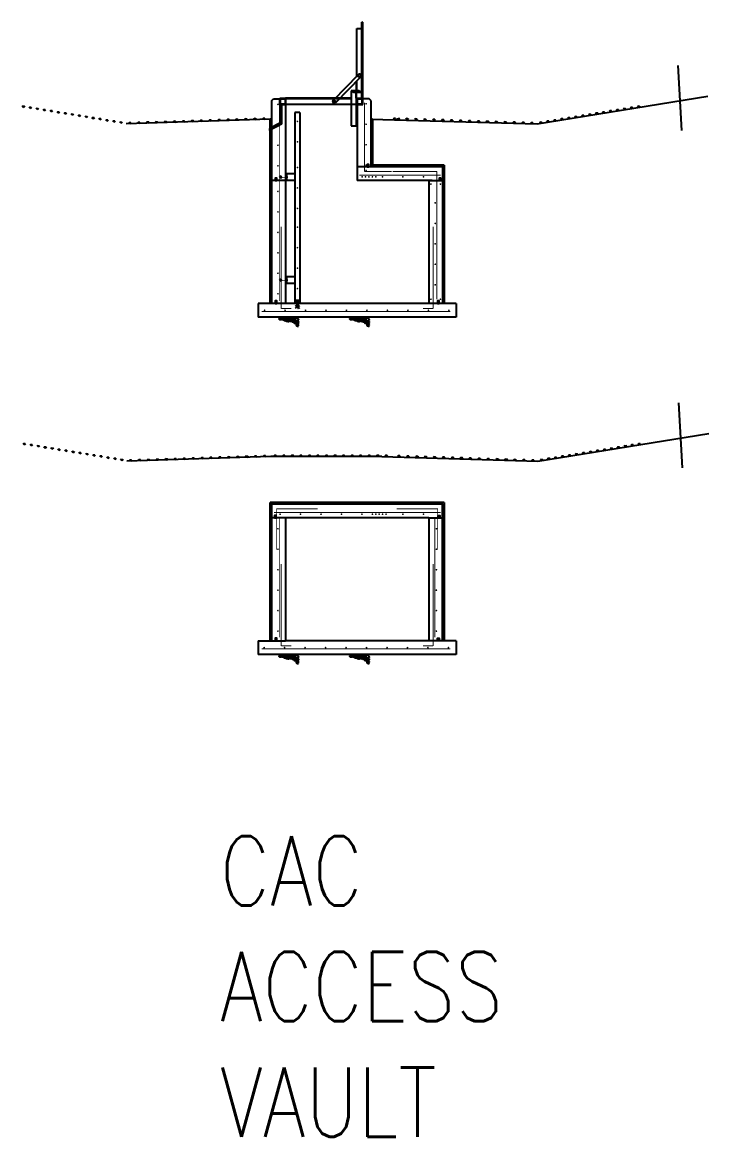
# Model space of a CAD drawing. Header units: inches. Extents: x -154 to 4403, y -620 to 1083.
# Drawn here: x 1134 to 1536, y -484 to 169 of the extents above; entities that cross this region are included whole.
import ezdxf

# ---------------------------------------------------------------- set-up
doc = ezdxf.new("R2010")
doc.units = ezdxf.units.IN
doc.header["$MEASUREMENT"] = 0
for name, color, linetype in [('COE-01', 1, 'Continuous'), ('COE-02', 2, 'Continuous'), ('COE-03', 3, 'Continuous'), ('COE-04', 4, 'Continuous'), ('FH-TITLE', 151, 'Continuous'), ('S-DETL-PN02', 4, 'Continuous'), ('S-DETL-PN03', 1, 'Continuous'), ('SNFILL', 3, 'Continuous')]:
    doc.layers.add(name, color=color, linetype=linetype)
doc.styles.add('3_32', font='romans.shx', dxfattribs={"width": 0.8})

# ---------------------------------------------------------------- blocks, each defined once
blk = doc.blocks.new('structural_fill')
at = {"layer": 'SNFILL'}
for points in [[(0, -2.57), (0.05, -2.28), (0.2, -1.99), (0.4, -1.69), (0.7, -1.57), (1.3, -1.57), (1.59, -1.69), (1.89, -1.86), (1.75, -2.16), (1.44, -2.4), (1.15, -2.51), (0.85, -2.64), (0.55, -2.64), (0.25, -2.57), (0.05, -2.51)], [(0.1, -1.27), (0.05, -0.98), (0.15, -0.68), (0.4, -0.38), (0.7, -0.2), (1, -0.14), (1.59, -0.14), (1.89, -0.2), (2.19, -0.33), (2.39, -0.62), (2.19, -0.92), (1.89, -1.15), (1.59, -1.27), (1.3, -1.33), (1, -1.39), (0.7, -1.45), (0.4, -1.45), (0.1, -1.33), (0.05, -1.33)], [(0.11, -3.6), (0.11, -3.34), (0.22, -3.09), (0.54, -2.83), (0.81, -2.77), (1.08, -2.7), (1.34, -2.7), (1.61, -2.83), (1.61, -3.09), (1.56, -3.34), (1.29, -3.53), (1.02, -3.6), (0.76, -3.66), (0.48, -3.72), (0.22, -3.72), (0.11, -3.66)], [(0.16, -4.62), (0.11, -4.36), (0.22, -4.11), (0.48, -3.98), (0.76, -3.85), (1.29, -3.85), (1.56, -3.98), (1.56, -4.23), (1.34, -4.49), (1.08, -4.62), (0.81, -4.74), (0.54, -4.74), (0.27, -4.68), (0.16, -4.68)], [(1.93, -3.02), (1.66, -2.9), (1.56, -2.64), (1.61, -2.39), (1.88, -2.19), (2.15, -2.13), (2.41, -2), (2.68, -2), (2.95, -2.13), (3.01, -2.39), (2.9, -2.64), (2.74, -2.9), (2.47, -2.96), (2.2, -2.96), (1.99, -3.02)], [(1.99, -1.94), (1.83, -1.68), (1.83, -1.43), (1.99, -1.17), (2.26, -1.11), (2.79, -1.11), (2.95, -1.37), (2.84, -1.62), (2.58, -1.75), (2.31, -1.81), (2.04, -1.88), (1.99, -1.88)], [(2.72, -0.05), (3, -0.14), (3.25, -0.41), (3.27, -0.68), (3.11, -0.95), (2.84, -1), (2.57, -0.89), (2.38, -0.62), (2.32, -0.35), (2.54, -0.08), (2.72, -0.03)], [(3.36, -1), (3.63, -0.97), (3.91, -1.03), (4.09, -1.3), (4.2, -1.57), (4.13, -1.84), (3.86, -2.11), (3.56, -2.22), (3, -2.22), (2.75, -1.95), (2.81, -1.68), (2.97, -1.4), (3.2, -1.14), (3.34, -1.03)], [(4.13, 0), (4.41, -0.03), (4.68, -0.11), (4.86, -0.38), (4.77, -0.65), (4.5, -0.87), (4.22, -0.92), (3.95, -0.95), (3.68, -0.92), (3.4, -0.76), (3.27, -0.48), (3.4, -0.22), (3.68, -0.11), (3.95, -0.03), (4.2, 0)], [(5.21, -1.62), (4.94, -1.88), (4.67, -1.94), (4.4, -1.81), (4.29, -1.55), (4.29, -1.3), (4.4, -1.04), (4.67, -0.86), (4.94, -0.79), (5.21, -0.79), (5.53, -0.73), (5.79, -0.73), (5.96, -0.98), (5.9, -1.24), (5.74, -1.49), (5.47, -1.49), (5.31, -1.55)], [(6.09, 0), (6.36, -0.05), (6.63, -0.19), (6.68, -0.46), (6.4, -0.59), (6.13, -0.62), (5.86, -0.65), (5.59, -0.68), (5.32, -0.68), (5.04, -0.59), (4.9, -0.33), (5.18, -0.11), (5.45, -0.05), (5.72, -0.03), (6, 0), (6.09, 0)], [(6.78, -1.09), (7.07, -1.15), (7.38, -1.27), (7.52, -1.57), (7.23, -1.8), (6.93, -1.86), (6.63, -1.86), (6.33, -1.92), (6.03, -1.92), (5.74, -1.8), (5.79, -1.51), (6.08, -1.39), (6.38, -1.27), (6.68, -1.15), (6.73, -1.15)], [(6.77, -0.62), (7.04, -0.7), (7, -0.97), (6.72, -1.14), (6.45, -1.19), (6.18, -1.19), (5.91, -0.92), (6.09, -0.65), (6.36, -0.59), (6.63, -0.59), (6.77, -0.62)], [(7.45, -0.03), (7.75, -0.08), (8.02, -0.22), (8.13, -0.48), (7.86, -0.73), (7.59, -0.84), (7.31, -0.87), (7.04, -0.76), (6.98, -0.48), (7.07, -0.22), (7.34, -0.08), (7.43, -0.03)], [(8.02, -0.86), (8.31, -0.92), (8.66, -1.04), (8.56, -1.33), (8.27, -1.39), (7.97, -1.39), (7.38, -1.27), (7.32, -0.98), (7.62, -0.86), (7.92, -0.86)], [(9.31, -0.03), (9.61, -0.15), (9.9, -0.39), (9.95, -0.68), (9.66, -0.86), (9.36, -0.92), (9.06, -0.98), (8.47, -0.86), (8.12, -0.74), (8.17, -0.44), (8.22, -0.15), (8.51, -0.09), (8.81, -0.03), (9.36, -0.03)], [(11.19, -0.03), (11.49, -0.21), (11.69, -0.5), (11.39, -0.74), (11.09, -0.86), (10.2, -0.86), (9.95, -0.56), (10, -0.27), (10.3, -0.15), (10.6, -0.09), (10.9, -0.09), (11.09, -0.03)]]:
    blk.add_lwpolyline(points, dxfattribs=at)

msp = doc.modelspace()

# ---------------------------------------------------------------- hatches: boundary and pattern name
at = {"layer": 'COE-01'}
h = msp.add_hatch(dxfattribs=at)
h.set_pattern_fill('ANSI31', color=256, scale=15.748, style=0)
h.set_pattern_definition([(135, (1968.7718, 1342.7008), (1.3919397, 1.3919397), [])])
h.paths.add_polyline_path([(1278.94, 112.23), (1279.94, 112.23), (1279.94, 4.23), (1278.94, 4.23)])
h = msp.add_hatch(dxfattribs=at)
h.set_pattern_fill('ANSI31', color=256, scale=15.748, style=0)
h.set_pattern_definition([(45, (-16528918.0695, -47523374.146), (-1.391939698766, 1.391939698766), [])])
h.paths.add_polyline_path([(1380.94, 85.23), (1338.94, 85.23), (1338.94, 112.23), (1337.94, 112.26), (1337.94, 84.23), (1379.94, 84.23), (1379.94, 4.23), (1380.94, 4.23)])
for points in [[(1336.86, 85.73), (1335.86, 85.73), (1335.86, 84.23), (1336.86, 84.23)], [(1282.94, 77.76), (1281.94, 77.76), (1281.94, 76.26), (1282.94, 76.26)], [(1378.94, 77.73), (1377.94, 77.73), (1377.94, 76.23), (1378.94, 76.23)], [(1282.94, 5.76), (1281.94, 5.76), (1281.94, 4.26), (1282.94, 4.26)], [(1377.94, 5.73), (1376.94, 5.73), (1376.94, 4.23), (1377.94, 4.23)], [(1282.45, -119.92), (1281.45, -119.92), (1281.45, -121.42), (1282.45, -121.42)], [(1377.44, -119.92), (1378.44, -119.92), (1378.44, -121.42), (1377.44, -121.42)], [(1282.94, -191.92), (1281.94, -191.92), (1281.94, -193.42), (1282.94, -193.42)], [(1376.94, -191.92), (1377.94, -191.92), (1377.94, -193.42), (1376.94, -193.42)]]:
    msp.add_hatch(color=256, dxfattribs=at).paths.add_polyline_path(points)
h = msp.add_hatch(dxfattribs=at)
h.set_pattern_fill('ANSI31', color=256, scale=15.748, style=0)
h.set_pattern_definition([(135, (1968.7718, 1130.0278), (1.3919397, 1.3919397), [])])
h.paths.add_polyline_path([(1278.94, -112.44), (1279.94, -112.44), (1279.94, -193.44), (1278.94, -193.44)])
h = msp.add_hatch(dxfattribs=at)
h.set_pattern_fill('ANSI31', color=256, scale=15.748, style=0)
h.set_pattern_definition([(45, (-16528978.0695, -47523586.8188), (-1.391939698766, 1.391939698766), [])])
h.paths.add_polyline_path([(1380.94, -112.44), (1344.94, -112.44), (1279.94, -112.44), (1279.94, -113.44), (1343.94, -113.44), (1379.94, -113.44), (1379.94, -193.44), (1380.94, -193.44)])

# ---------------------------------------------------------------- linework, layer by layer
for p, q in [((1329.69, 137.5), (1329.69, 165.39)), ((1329.69, 165.39), (1332.69, 165.39)), ((1332.94, 169.03), (1332.69, 169.03)), ((1332.69, 124.23), (1332.69, 169.03)), ((1332.94, 169.03), (1333.19, 169.03)), ((1332.94, 124.03), (1332.94, 169.03)), ((1333.19, 124.48), (1333.19, 169.03)), ((1330.49, 138.32), (1315.84, 123.22)), ((1331.9, 136.94), (1317.26, 121.85)), ((1329.44, 134.31), (1329.44, 118.19)), ((1329.69, 127.95), (1329.69, 134.67)), ((1284.69, 120.91), (1284.69, 124.48)), ((1284.69, 124.48), (1288.19, 124.48)), ((1284.69, 120.91), (1284.69, 124.48)), ((1284.94, 124.23), (1287.94, 124.23)), ((1284.94, 121.16), (1284.94, 124.23)), ((1319.91, 124.48), (1287.94, 124.48)), ((1287.94, 121.16), (1287.94, 124.23)), ((1288.19, 120.91), (1288.19, 124.48)), ((1319.67, 124.23), (1288.19, 124.23)), ((1326.44, 124.23), (1319.56, 124.23)), ((1326.44, 124.48), (1319.81, 124.48)), ((1326.44, 128.82), (1326.44, 108.36)), ((1329.44, 128.82), (1326.44, 128.82)), ((1331.19, 128.84), (1327.94, 128.82)), ((1331.19, 127.95), (1327.94, 127.93)), ((1329.94, 128.93), (1329.44, 128.93)), ((1329.44, 124.48), (1329.44, 128.82)), ((1332.69, 127.95), (1329.69, 127.95)), ((1329.94, 124.48), (1329.69, 124.48)), ((1329.69, 120.91), (1329.69, 124.48)), ((1329.69, 124.48), (1333.19, 124.48)), ((1329.94, 121.16), (1329.94, 124.23)), ((1329.94, 124.23), (1332.94, 124.23)), ((1332.69, 124.03), (1332.69, 124.23)), ((1332.94, 121.16), (1332.94, 124.23)), ((1333.19, 120.91), (1333.19, 124.48)), ((1287.94, 120.91), (1284.69, 120.91)), ((1284.69, 120.91), (1284.69, 109.97)), ((1284.69, 120.91), (1288.19, 120.91)), ((1284.94, 121.16), (1287.94, 121.16)), ((1285.69, 120.91), (1285.69, 109.36)), ((1329.29, 120.91), (1288.19, 120.91)), ((1329.69, 120.91), (1329.44, 120.91)), ((1329.44, 118.19), (1329.44, 108.36)), ((1329.69, 120.91), (1333.19, 120.91)), ((1329.94, 121.16), (1332.94, 121.16)), ((1332.69, 124.03), (1332.69, 123.98)), ((1332.69, 123.98), (1332.94, 123.98)), ((1279.94, 112.23), (1278.94, 112.23)), ((1338.94, 112.23), (1337.94, 112.23)), ((1338.94, 112.23), (1338.94, 85.23)), ((1284.69, 109.97), (1278.6, 106.79)), ((1285.69, 109.36), (1278.6, 105.67)), ((1326.44, 108.36), (1329.44, 108.36)), ((1329.94, 108.36), (1329.44, 108.36)), ((1380.94, 85.23), (1338.94, 85.23)), ((1380.94, 85.23), (1380.94, 4.23)), ((1344.41, -85.43), (1279.41, -85.46)), ((1380.94, -112.44), (1278.94, -112.44)), ((1380.94, -112.44), (1380.94, -193.44))]:
    msp.add_line(p, q, dxfattribs=at)
at = {"layer": 'COE-01', "linetype": 'Continuous'}
for p, q in [((1278.94, 4.23), (1278.94, 112.23)), ((1278.94, -193.44), (1278.94, -112.44))]:
    msp.add_line(p, q, dxfattribs=at)
at = {"layer": 'COE-01'}
for points in [[(1337.94, 112.26), (1435.38, 109.44), (1535.46, 125.81)], [(1278.94, 112.23), (1194.51, 109.44)], [(1335.86, 84.23), (1336.86, 84.23), (1336.86, 85.73), (1335.86, 85.73), (1335.86, 84.23)], [(1281.94, 76.26), (1282.94, 76.26), (1282.94, 77.76), (1281.94, 77.76), (1281.94, 76.26)], [(1377.94, 76.23), (1378.94, 76.23), (1378.94, 77.73), (1377.94, 77.73), (1377.94, 76.23)], [(1281.94, 4.26), (1282.94, 4.26), (1282.94, 5.76), (1281.94, 5.76), (1281.94, 4.26)], [(1376.94, 4.23), (1377.94, 4.23), (1377.94, 5.73), (1376.94, 5.73), (1376.94, 4.23)], [(1344.41, -85.43), (1435.84, -88.25), (1535.93, -71.87)], [(1279.41, -85.46), (1194.97, -88.25)], [(1281.45, -121.42), (1282.45, -121.42), (1282.45, -119.92), (1281.45, -119.92), (1281.45, -121.42)], [(1378.44, -121.42), (1377.44, -121.42), (1377.44, -119.92), (1378.44, -119.92), (1378.44, -121.42)], [(1281.94, -193.42), (1282.94, -193.42), (1282.94, -191.92), (1281.94, -191.92), (1281.94, -193.42)], [(1377.94, -193.42), (1376.94, -193.42), (1376.94, -191.92), (1377.94, -191.92), (1377.94, -193.42)]]:
    msp.add_lwpolyline(points, dxfattribs=at)
at = {"layer": 'COE-01', "linetype": 'Continuous', "flags": 128}
msp.add_lwpolyline([(1278.6, 106.79), (1278.6, 105.67)], dxfattribs=at)
at = {"layer": 'COE-01'}
for centre, radius in [((1331.19, 137.63), 0.734), ((1327.94, 128.37), 0.442), ((1331.19, 128.39), 0.442), ((1332.82, 124.1), 0.125), ((1316.55, 122.54), 0.734)]:
    msp.add_circle(centre, radius, dxfattribs=at)
for centre, start, end in [((1331.19, 137.63), 315.86766, 135.86766), ((1316.55, 122.54), 135.86766, 315.86766)]:
    msp.add_arc(centre, 0.984, start, end, dxfattribs=at)
at = {"layer": 'COE-02'}
for p, q in [((1517.77, 143.72), (1519.97, 105.56)), ((1518.23, -53.97), (1520.43, -92.13))]:
    msp.add_line(p, q, dxfattribs=at)
for points in [[(1134.52, 119.19), (1133.72, 119.98)], [(1134.52, 119.19), (1134.52, 120.31)], [(1134.52, 119.19), (1135.31, 119.98)], [(1138.6, 118.52), (1137.81, 119.31)], [(1138.6, 118.52), (1138.6, 119.64)], [(1138.6, 118.52), (1139.4, 119.31)], [(1142.68, 117.85), (1141.89, 118.65)], [(1142.68, 117.85), (1142.68, 118.98)], [(1142.68, 117.85), (1143.48, 118.65)], [(1146.77, 117.18), (1145.97, 117.98)], [(1146.77, 117.18), (1146.77, 118.31)], [(1146.77, 117.18), (1147.56, 117.98)], [(1150.85, 116.51), (1150.85, 117.64)], [(1478.63, 116.51), (1478.63, 117.64)], [(1482.72, 117.18), (1481.92, 117.98)], [(1482.72, 117.18), (1482.72, 118.31)], [(1482.72, 117.18), (1483.51, 117.98)], [(1486.8, 117.85), (1486, 118.65)], [(1486.8, 117.85), (1486.8, 118.98)], [(1486.8, 117.85), (1487.6, 118.65)], [(1490.88, 118.52), (1490.09, 119.31)], [(1490.88, 118.52), (1490.88, 119.64)], [(1490.88, 118.52), (1491.68, 119.31)], [(1494.97, 119.19), (1494.17, 119.98)], [(1494.97, 119.19), (1494.97, 120.31)], [(1494.97, 119.19), (1495.76, 119.98)], [(1150.85, 116.51), (1150.06, 117.31)], [(1150.85, 116.51), (1151.65, 117.31)], [(1154.94, 115.85), (1154.14, 116.64)], [(1154.94, 115.85), (1154.94, 116.97)], [(1154.94, 115.85), (1155.73, 116.64)], [(1159.02, 115.18), (1158.22, 115.97)], [(1159.02, 115.18), (1159.02, 116.3)], [(1159.02, 115.18), (1159.81, 115.97)], [(1163.1, 114.51), (1162.31, 115.31)], [(1163.1, 114.51), (1163.1, 115.63)], [(1163.1, 114.51), (1163.9, 115.31)], [(1167.19, 113.84), (1166.39, 114.64)], [(1167.19, 113.84), (1167.19, 114.97)], [(1167.19, 113.84), (1167.98, 114.64)], [(1171.27, 113.17), (1170.47, 113.97)], [(1171.27, 113.17), (1171.27, 114.3)], [(1171.27, 113.17), (1172.07, 113.97)], [(1175.35, 112.51), (1174.56, 113.3)], [(1175.35, 112.51), (1175.35, 113.63)], [(1175.35, 112.51), (1176.15, 113.3)], [(1179.44, 111.84), (1178.64, 112.63)], [(1179.44, 111.84), (1179.44, 112.96)], [(1179.44, 111.84), (1180.23, 112.63)], [(1183.52, 111.17), (1182.73, 111.96)], [(1183.52, 111.17), (1183.52, 112.29)], [(1183.52, 111.17), (1184.32, 111.96)], [(1187.6, 110.5), (1186.81, 111.3)], [(1187.6, 110.5), (1187.6, 111.63)], [(1187.6, 110.5), (1188.4, 111.3)], [(1212.62, 110.05), (1212.62, 111.17)], [(1217.85, 110.22), (1217.05, 111.02)], [(1217.85, 110.22), (1217.85, 111.35)], [(1217.85, 110.22), (1218.64, 111.02)], [(1223.08, 110.39), (1222.28, 111.19)], [(1223.08, 110.39), (1223.08, 111.52)], [(1223.08, 110.39), (1223.88, 111.19)], [(1228.31, 110.57), (1227.52, 111.36)], [(1228.31, 110.57), (1228.31, 111.69)], [(1228.31, 110.57), (1229.11, 111.36)], [(1233.54, 110.74), (1232.75, 111.54)], [(1233.54, 110.74), (1233.54, 111.87)], [(1233.54, 110.74), (1234.34, 111.54)], [(1238.78, 110.91), (1237.98, 111.71)], [(1238.78, 110.91), (1238.78, 112.04)], [(1238.78, 110.91), (1239.57, 111.71)], [(1244.01, 111.09), (1243.21, 111.88)], [(1244.01, 111.09), (1244.01, 112.21)], [(1244.01, 111.09), (1244.8, 111.88)], [(1249.24, 111.26), (1248.44, 112.06)], [(1249.24, 111.26), (1249.24, 112.38)], [(1249.24, 111.26), (1250.04, 112.06)], [(1254.47, 111.43), (1253.68, 112.23)], [(1254.47, 111.43), (1254.47, 112.56)], [(1254.47, 111.43), (1255.27, 112.23)], [(1259.7, 111.61), (1258.91, 112.4)], [(1259.7, 111.61), (1259.7, 112.73)], [(1259.7, 111.61), (1260.5, 112.4)], [(1264.94, 111.78), (1264.14, 112.57)], [(1264.94, 111.78), (1264.94, 112.9)], [(1264.94, 111.78), (1265.73, 112.57)], [(1270.17, 111.95), (1269.37, 112.75)], [(1270.17, 111.95), (1270.17, 113.08)], [(1270.17, 111.95), (1270.96, 112.75)], [(1275.4, 112.12), (1274.6, 112.92)], [(1275.4, 112.12), (1275.4, 113.25)], [(1275.4, 112.12), (1276.2, 112.92)], [(1352.08, 112.12), (1351.29, 112.92)], [(1352.08, 112.12), (1352.08, 113.25)], [(1352.08, 112.12), (1354.88, 112.92)], [(1359.32, 111.95), (1358.52, 112.75)], [(1359.32, 111.95), (1359.32, 113.08)], [(1359.32, 111.95), (1360.11, 112.75)], [(1364.55, 111.78), (1363.75, 112.57)], [(1364.55, 111.78), (1364.55, 112.9)], [(1364.55, 111.78), (1365.34, 112.57)], [(1369.78, 111.61), (1368.99, 112.4)], [(1369.78, 111.61), (1369.78, 112.73)], [(1369.78, 111.61), (1370.58, 112.4)], [(1375.01, 111.43), (1374.22, 112.23)], [(1375.01, 111.43), (1375.01, 112.56)], [(1375.01, 111.43), (1375.81, 112.23)], [(1380.24, 111.26), (1379.45, 112.06)], [(1380.24, 111.26), (1380.24, 112.38)], [(1380.24, 111.26), (1381.04, 112.06)], [(1385.48, 111.09), (1384.68, 111.88)], [(1385.48, 111.09), (1385.48, 112.21)], [(1385.48, 111.09), (1386.27, 111.88)], [(1390.71, 110.91), (1389.91, 111.71)], [(1390.71, 110.91), (1390.71, 112.04)], [(1390.71, 110.91), (1391.5, 111.71)], [(1395.94, 110.74), (1395.15, 111.54)], [(1395.94, 110.74), (1395.94, 111.87)], [(1395.94, 110.74), (1396.74, 111.54)], [(1401.17, 110.57), (1400.38, 111.36)], [(1401.17, 110.57), (1401.17, 111.69)], [(1401.17, 110.57), (1401.97, 111.36)], [(1406.4, 110.39), (1405.61, 111.19)], [(1406.4, 110.39), (1406.4, 111.52)], [(1406.4, 110.39), (1407.2, 111.19)], [(1411.64, 110.22), (1410.84, 111.02)], [(1411.64, 110.22), (1411.64, 111.35)], [(1411.64, 110.22), (1412.43, 111.02)], [(1416.87, 110.05), (1416.87, 111.17)], [(1441.88, 110.5), (1441.08, 111.3)], [(1441.88, 110.5), (1441.88, 111.63)], [(1441.88, 110.5), (1442.68, 111.3)], [(1445.96, 111.17), (1445.17, 111.96)], [(1445.96, 111.17), (1445.96, 112.29)], [(1445.96, 111.17), (1446.76, 111.96)], [(1450.05, 111.84), (1449.25, 112.63)], [(1450.05, 111.84), (1450.05, 112.96)], [(1450.05, 111.84), (1450.84, 112.63)], [(1454.13, 112.51), (1453.34, 113.3)], [(1454.13, 112.51), (1454.13, 113.63)], [(1454.13, 112.51), (1454.93, 113.3)], [(1458.21, 113.17), (1457.42, 113.97)], [(1458.21, 113.17), (1458.21, 114.3)], [(1458.21, 113.17), (1459.01, 113.97)], [(1462.3, 113.84), (1461.5, 114.64)], [(1462.3, 113.84), (1462.3, 114.97)], [(1462.3, 113.84), (1463.09, 114.64)], [(1466.38, 114.51), (1465.59, 115.31)], [(1466.38, 114.51), (1466.38, 115.63)], [(1466.38, 114.51), (1467.18, 115.31)], [(1470.47, 115.18), (1469.67, 115.97)], [(1470.47, 115.18), (1470.47, 116.3)], [(1470.47, 115.18), (1471.26, 115.97)], [(1474.55, 115.85), (1473.75, 116.64)], [(1474.55, 115.85), (1474.55, 116.97)], [(1474.55, 115.85), (1475.34, 116.64)], [(1478.63, 116.51), (1477.84, 117.31)], [(1478.63, 116.51), (1479.43, 117.31)], [(1191.69, 109.83), (1190.89, 110.63)], [(1191.69, 109.83), (1191.69, 110.96)], [(1191.69, 109.83), (1192.48, 110.63)], [(1196.92, 109.53), (1196.12, 110.33)], [(1196.92, 109.53), (1196.92, 110.66)], [(1196.92, 109.53), (1197.72, 110.33)], [(1202.15, 109.7), (1201.36, 110.5)], [(1202.15, 109.7), (1202.15, 110.83)], [(1202.15, 109.7), (1202.95, 110.5)], [(1207.38, 109.88), (1206.59, 110.67)], [(1207.38, 109.88), (1207.38, 111)], [(1207.38, 109.88), (1208.18, 110.67)], [(1212.62, 110.05), (1211.82, 110.84)], [(1212.62, 110.05), (1213.41, 110.84)], [(1416.87, 110.05), (1416.07, 110.84)], [(1416.87, 110.05), (1417.66, 110.84)], [(1422.1, 109.88), (1421.3, 110.67)], [(1422.1, 109.88), (1422.1, 111)], [(1422.1, 109.88), (1422.9, 110.67)], [(1427.33, 109.7), (1426.54, 110.5)], [(1427.33, 109.7), (1427.33, 110.83)], [(1427.33, 109.7), (1428.13, 110.5)], [(1432.56, 109.53), (1431.77, 110.33)], [(1432.56, 109.53), (1432.56, 110.66)], [(1432.56, 109.53), (1433.36, 110.33)], [(1437.8, 109.83), (1437, 110.63)], [(1437.8, 109.83), (1437.8, 110.96)], [(1437.8, 109.83), (1438.59, 110.63)], [(1134.98, -78.5), (1134.18, -77.71)], [(1134.98, -78.5), (1134.98, -77.38)], [(1134.98, -78.5), (1135.78, -77.71)], [(1139.06, -79.17), (1139.06, -78.04)], [(1491.35, -79.17), (1491.35, -78.04)], [(1495.43, -78.5), (1494.63, -77.71)], [(1495.43, -78.5), (1495.43, -77.38)], [(1495.43, -78.5), (1496.23, -77.71)], [(1139.06, -79.17), (1138.27, -78.37)], [(1139.06, -79.17), (1139.86, -78.37)], [(1143.15, -79.84), (1142.35, -79.04)], [(1143.15, -79.84), (1143.15, -78.71)], [(1143.15, -79.84), (1143.94, -79.04)], [(1147.23, -80.5), (1146.44, -79.71)], [(1147.23, -80.5), (1147.23, -79.38)], [(1147.23, -80.5), (1148.03, -79.71)], [(1151.31, -81.17), (1150.52, -80.38)], [(1151.31, -81.17), (1151.31, -80.05)], [(1151.31, -81.17), (1152.11, -80.38)], [(1155.4, -81.84), (1154.6, -81.05)], [(1155.4, -81.84), (1155.4, -80.72)], [(1155.4, -81.84), (1156.19, -81.05)], [(1159.48, -82.51), (1158.69, -81.71)], [(1159.48, -82.51), (1159.48, -81.38)], [(1159.48, -82.51), (1160.28, -81.71)], [(1163.57, -83.18), (1162.77, -82.38)], [(1163.57, -83.18), (1163.57, -82.05)], [(1163.57, -83.18), (1164.36, -82.38)], [(1167.65, -83.85), (1166.85, -83.05)], [(1167.65, -83.85), (1167.65, -82.72)], [(1167.65, -83.85), (1168.44, -83.05)], [(1171.73, -84.51), (1170.94, -83.72)], [(1171.73, -84.51), (1171.73, -83.39)], [(1171.73, -84.51), (1172.53, -83.72)], [(1175.82, -85.18), (1175.02, -84.39)], [(1175.82, -85.18), (1175.82, -84.06)], [(1175.82, -85.18), (1176.61, -84.39)], [(1179.9, -85.85), (1179.9, -84.72)], [(1265.4, -85.91), (1265.4, -84.78)], [(1270.63, -85.74), (1270.63, -84.61)], [(1275.86, -85.56), (1275.07, -84.77)], [(1275.86, -85.56), (1275.86, -84.44)], [(1275.86, -85.56), (1276.66, -84.77)], [(1282.14, -85.46), (1281.35, -84.66)], [(1282.14, -85.46), (1282.14, -84.33)], [(1282.14, -85.46), (1282.94, -84.66)], [(1287.14, -85.46), (1286.35, -84.66)], [(1287.14, -85.46), (1287.14, -84.33)], [(1287.14, -85.46), (1287.94, -84.66)], [(1292.14, -85.46), (1291.35, -84.66)], [(1292.14, -85.46), (1292.14, -84.33)], [(1292.14, -85.46), (1292.94, -84.66)], [(1297.14, -85.46), (1296.35, -84.66)], [(1297.14, -85.46), (1297.14, -84.33)], [(1297.14, -85.46), (1297.94, -84.66)], [(1302.14, -85.46), (1301.35, -84.66)], [(1302.14, -85.46), (1302.14, -84.33)], [(1302.14, -85.46), (1302.94, -84.66)], [(1307.14, -85.46), (1306.35, -84.66)], [(1307.14, -85.46), (1307.14, -84.33)], [(1307.14, -85.46), (1307.94, -84.66)], [(1312.14, -85.46), (1311.35, -84.66)], [(1312.14, -85.46), (1312.14, -84.33)], [(1312.14, -85.46), (1312.94, -84.66)], [(1317.14, -85.46), (1316.35, -84.66)], [(1317.14, -85.46), (1317.14, -84.33)], [(1317.14, -85.46), (1317.94, -84.66)], [(1322.14, -85.46), (1321.35, -84.66)], [(1322.14, -85.46), (1322.14, -84.33)], [(1322.14, -85.46), (1322.94, -84.66)], [(1327.14, -85.46), (1326.35, -84.66)], [(1327.14, -85.46), (1327.14, -84.33)], [(1327.14, -85.46), (1327.94, -84.66)], [(1332.14, -85.46), (1331.35, -84.66)], [(1332.14, -85.46), (1332.14, -84.33)], [(1332.14, -85.46), (1332.94, -84.66)], [(1337.14, -85.46), (1336.35, -84.66)], [(1337.14, -85.46), (1337.14, -84.33)], [(1337.14, -85.46), (1337.94, -84.66)], [(1342.14, -85.46), (1341.35, -84.66)], [(1342.14, -85.46), (1342.14, -84.33)], [(1342.14, -85.46), (1342.94, -84.66)], [(1347.14, -85.46), (1346.35, -84.66)], [(1347.14, -85.46), (1347.14, -84.33)], [(1347.14, -85.46), (1347.94, -84.66)], [(1354.55, -85.56), (1353.75, -84.77)], [(1354.55, -85.56), (1354.55, -84.44)], [(1354.55, -85.56), (1355.34, -84.77)], [(1359.78, -85.74), (1359.78, -84.61)], [(1365.01, -85.91), (1365.01, -84.78)], [(1450.51, -85.85), (1450.51, -84.72)], [(1454.59, -85.18), (1453.8, -84.39)], [(1454.59, -85.18), (1454.59, -84.06)], [(1454.59, -85.18), (1455.39, -84.39)], [(1458.68, -84.51), (1457.88, -83.72)], [(1458.68, -84.51), (1458.68, -83.39)], [(1458.68, -84.51), (1459.47, -83.72)], [(1462.76, -83.85), (1461.97, -83.05)], [(1462.76, -83.85), (1462.76, -82.72)], [(1462.76, -83.85), (1463.56, -83.05)], [(1466.84, -83.18), (1466.05, -82.38)], [(1466.84, -83.18), (1466.84, -82.05)], [(1466.84, -83.18), (1467.64, -82.38)], [(1470.93, -82.51), (1470.13, -81.71)], [(1470.93, -82.51), (1470.93, -81.38)], [(1470.93, -82.51), (1471.72, -81.71)], [(1475.01, -81.84), (1474.22, -81.05)], [(1475.01, -81.84), (1475.01, -80.72)], [(1475.01, -81.84), (1475.81, -81.05)], [(1479.1, -81.17), (1478.3, -80.38)], [(1479.1, -81.17), (1479.1, -80.05)], [(1479.1, -81.17), (1479.89, -80.38)], [(1483.18, -80.5), (1482.38, -79.71)], [(1483.18, -80.5), (1483.18, -79.38)], [(1483.18, -80.5), (1483.97, -79.71)], [(1487.26, -79.84), (1486.47, -79.04)], [(1487.26, -79.84), (1487.26, -78.71)], [(1487.26, -79.84), (1488.06, -79.04)], [(1491.35, -79.17), (1490.55, -78.37)], [(1491.35, -79.17), (1492.14, -78.37)], [(1179.9, -85.85), (1179.1, -85.05)], [(1179.9, -85.85), (1180.7, -85.05)], [(1183.98, -86.52), (1183.19, -85.72)], [(1183.98, -86.52), (1183.98, -85.39)], [(1183.98, -86.52), (1184.78, -85.72)], [(1188.07, -87.19), (1187.27, -86.39)], [(1188.07, -87.19), (1188.07, -86.06)], [(1188.07, -87.19), (1188.86, -86.39)], [(1192.15, -87.85), (1191.36, -87.06)], [(1192.15, -87.85), (1192.15, -86.73)], [(1192.15, -87.85), (1192.95, -87.06)], [(1197.38, -88.16), (1196.59, -87.36)], [(1197.38, -88.16), (1197.38, -87.03)], [(1197.38, -88.16), (1198.18, -87.36)], [(1202.61, -87.98), (1201.82, -87.19)], [(1202.61, -87.98), (1202.61, -86.86)], [(1202.61, -87.98), (1203.41, -87.19)], [(1207.85, -87.81), (1207.05, -87.02)], [(1207.85, -87.81), (1207.85, -86.69)], [(1207.85, -87.81), (1208.64, -87.02)], [(1213.08, -87.64), (1212.28, -86.84)], [(1213.08, -87.64), (1213.08, -86.51)], [(1213.08, -87.64), (1213.87, -86.84)], [(1218.31, -87.47), (1217.52, -86.67)], [(1218.31, -87.47), (1218.31, -86.34)], [(1218.31, -87.47), (1219.11, -86.67)], [(1223.54, -87.29), (1222.75, -86.5)], [(1223.54, -87.29), (1223.54, -86.17)], [(1223.54, -87.29), (1224.34, -86.5)], [(1228.77, -87.12), (1227.98, -86.32)], [(1228.77, -87.12), (1228.77, -85.99)], [(1228.77, -87.12), (1229.57, -86.32)], [(1234.01, -86.95), (1233.21, -86.15)], [(1234.01, -86.95), (1234.01, -85.82)], [(1234.01, -86.95), (1234.8, -86.15)], [(1239.24, -86.77), (1238.44, -85.98)], [(1239.24, -86.77), (1239.24, -85.65)], [(1239.24, -86.77), (1240.03, -85.98)], [(1244.47, -86.6), (1243.68, -85.81)], [(1244.47, -86.6), (1244.47, -85.48)], [(1244.47, -86.6), (1245.27, -85.81)], [(1249.7, -86.43), (1248.91, -85.63)], [(1249.7, -86.43), (1249.7, -85.3)], [(1249.7, -86.43), (1250.5, -85.63)], [(1254.93, -86.25), (1254.14, -85.46)], [(1254.93, -86.25), (1254.93, -85.13)], [(1254.93, -86.25), (1255.73, -85.46)], [(1260.17, -86.08), (1259.37, -85.29)], [(1260.17, -86.08), (1260.17, -84.96)], [(1260.17, -86.08), (1260.96, -85.29)], [(1265.4, -85.91), (1264.6, -85.11)], [(1265.4, -85.91), (1266.19, -85.11)], [(1270.63, -85.74), (1269.83, -84.94)], [(1270.63, -85.74), (1271.43, -84.94)], [(1359.78, -85.74), (1358.98, -84.94)], [(1359.78, -85.74), (1360.58, -84.94)], [(1365.01, -85.91), (1364.22, -85.11)], [(1365.01, -85.91), (1365.81, -85.11)], [(1370.24, -86.08), (1369.45, -85.29)], [(1370.24, -86.08), (1370.24, -84.96)], [(1370.24, -86.08), (1371.04, -85.29)], [(1375.48, -86.25), (1374.68, -85.46)], [(1375.48, -86.25), (1375.48, -85.13)], [(1375.48, -86.25), (1376.27, -85.46)], [(1380.71, -86.43), (1379.91, -85.63)], [(1380.71, -86.43), (1380.71, -85.3)], [(1380.71, -86.43), (1381.5, -85.63)], [(1385.94, -86.6), (1385.14, -85.81)], [(1385.94, -86.6), (1385.94, -85.48)], [(1385.94, -86.6), (1386.73, -85.81)], [(1391.17, -86.77), (1390.38, -85.98)], [(1391.17, -86.77), (1391.17, -85.65)], [(1391.17, -86.77), (1391.97, -85.98)], [(1396.4, -86.95), (1395.61, -86.15)], [(1396.4, -86.95), (1396.4, -85.82)], [(1396.4, -86.95), (1397.2, -86.15)], [(1401.64, -87.12), (1400.84, -86.32)], [(1401.64, -87.12), (1401.64, -85.99)], [(1401.64, -87.12), (1402.43, -86.32)], [(1406.87, -87.29), (1406.07, -86.5)], [(1406.87, -87.29), (1406.87, -86.17)], [(1406.87, -87.29), (1407.66, -86.5)], [(1412.1, -87.47), (1411.3, -86.67)], [(1412.1, -87.47), (1412.1, -86.34)], [(1412.1, -87.47), (1412.89, -86.67)], [(1417.33, -87.64), (1416.54, -86.84)], [(1417.33, -87.64), (1417.33, -86.51)], [(1417.33, -87.64), (1418.13, -86.84)], [(1422.56, -87.81), (1421.77, -87.02)], [(1422.56, -87.81), (1422.56, -86.69)], [(1422.56, -87.81), (1423.36, -87.02)], [(1427.8, -87.98), (1427, -87.19)], [(1427.8, -87.98), (1427.8, -86.86)], [(1427.8, -87.98), (1428.59, -87.19)], [(1433.03, -88.16), (1432.23, -87.36)], [(1433.03, -88.16), (1433.03, -87.03)], [(1433.03, -88.16), (1433.82, -87.36)], [(1438.26, -87.85), (1437.46, -87.06)], [(1438.26, -87.85), (1438.26, -86.73)], [(1438.26, -87.85), (1439.05, -87.06)], [(1442.34, -87.19), (1441.55, -86.39)], [(1442.34, -87.19), (1442.34, -86.06)], [(1442.34, -87.19), (1443.14, -86.39)], [(1446.43, -86.52), (1445.63, -85.72)], [(1446.43, -86.52), (1446.43, -85.39)], [(1446.43, -86.52), (1447.22, -85.72)], [(1450.51, -85.85), (1449.71, -85.05)], [(1450.51, -85.85), (1451.31, -85.05)]]:
    msp.add_lwpolyline(points, dxfattribs=at)
at = {"layer": 'COE-03'}
for p, q in [((1287.94, -170.44), (1287.94, -192.44)), ((1371.94, -170.44), (1371.94, -192.44))]:
    msp.add_line(p, q, dxfattribs=at)
msp.add_lwpolyline([(1371.94, 76.23), (1379.94, 76.23)], dxfattribs=at)
at = {"layer": 'COE-04'}
for p, q in [((1293.44, 116.23), (1293.44, 73.96)), ((1296.44, 116.23), (1293.44, 116.23)), ((1296.44, 116.23), (1296.44, 73.96)), ((1288.44, 80.24), (1288.44, 76.24)), ((1293.44, 73.96), (1293.44, 4.23)), ((1296.44, 73.96), (1296.44, 4.23)), ((1288.44, 19.88), (1288.44, 15.88)), ((1296.44, 5.48), (1293.44, 5.48))]:
    msp.add_line(p, q, dxfattribs=at)
at = {"layer": 'COE-04', "const_width": 0.5}
for points in [[(1295.19, 110.96, -1), (1294.69, 110.96, -1)], [(1295.19, 98.96, -1), (1294.69, 98.96, -1)], [(1295.19, 83.96, -1), (1294.69, 83.96, -1)], [(1295.19, 71.96, -1), (1294.69, 71.96, -1)], [(1295.19, 59.96, -1), (1294.69, 59.96, -1)], [(1295.19, 59.96, -1), (1294.69, 59.96, -1)], [(1295.19, 48.96, -1), (1294.69, 48.96, -1)], [(1295.19, 48.96, -1), (1294.69, 48.96, -1)], [(1295.19, 36.96, -1), (1294.69, 36.96, -1)], [(1295.19, 36.96, -1), (1294.69, 36.96, -1)], [(1295.19, 24.96, -1), (1294.69, 24.96, -1)], [(1295.19, 24.96, -1), (1294.69, 24.96, -1)], [(1295.19, 12.96, -1), (1294.69, 12.96, -1)]]:
    msp.add_lwpolyline(points, format="xyb", close=True, dxfattribs=at)
at = {"layer": 'COE-04'}
for points, format in [([(1288.44, 78.24, 0.352, 0.352, 0), (1284.68, 78.24, 0.352, 0, 0), (1284, 78.24, 0, 0, 0)], "xyseb"), ([(1288.47, 77.92), (1288.44, 77.92), (1288.44, 78.56), (1288.47, 78.56), (1288.47, 78.59), (1288.75, 78.59), (1288.82, 78.54), (1288.82, 77.94), (1288.75, 77.89, 0.131652), (1288.78, 77.94, 0.306875), (1288.75, 78.07, 0.131652), (1288.79, 78.27, 0.094014), (1288.75, 78.42, 0.131652), (1288.78, 78.47, 0.306875), (1288.75, 78.59), (1288.47, 78.59), (1288.47, 78.42), (1288.75, 78.42), (1288.47, 78.42), (1288.47, 78.07), (1288.75, 78.07), (1288.47, 78.07), (1288.47, 77.89), (1288.75, 77.89)], "xyb"), ([(1288.44, 17.88, 0.352, 0.352, 0), (1284.68, 17.88, 0.352, 0, 0), (1284, 17.88, 0, 0, 0)], "xyseb"), ([(1288.47, 17.56), (1288.44, 17.56), (1288.44, 18.2), (1288.47, 18.2), (1288.47, 18.23), (1288.75, 18.23), (1288.82, 18.18), (1288.82, 17.58), (1288.75, 17.53, 0.131652), (1288.78, 17.58, 0.306875), (1288.75, 17.7, 0.131652), (1288.79, 17.91, 0.094014), (1288.75, 18.05, 0.131652), (1288.78, 18.1, 0.306875), (1288.75, 18.23), (1288.47, 18.23), (1288.47, 18.05), (1288.75, 18.05), (1288.47, 18.05), (1288.47, 17.7), (1288.75, 17.7), (1288.47, 17.7), (1288.47, 17.53), (1288.75, 17.53)], "xyb"), ([(1295.52, 5.52), (1295.52, 5.48), (1294.37, 5.48), (1294.37, 5.52), (1294.32, 5.52), (1294.32, 6.02), (1294.42, 6.14), (1295.47, 6.14), (1295.57, 6.02, 0.131652), (1295.48, 6.08, 0.306875), (1295.26, 6.02, 0.131652), (1294.89, 6.09, 0.094014), (1294.63, 6.02, 0.131652), (1294.54, 6.08, 0.306875), (1294.32, 6.02), (1294.32, 5.52), (1294.63, 5.52), (1294.63, 6.02), (1294.63, 5.52), (1295.26, 5.52), (1295.26, 6.02), (1295.26, 5.52), (1295.57, 5.52), (1295.57, 6.02)], "xyb"), ([(1294.94, 5.48, 0.625, 0.625, 0), (1294.94, 1.85, 0.625, 0, 0), (1294.94, 0.64, 0, 0, 0)], "xyseb")]:
    msp.add_lwpolyline(points, format=format, dxfattribs=at)
for points in [[(1285.17, 78.24), (1284.38, 78.96)], [(1285.8, 78.24), (1285.01, 78.96)], [(1293.44, 80.24), (1287.94, 80.24)], [(1285.17, 78.24), (1284.38, 77.52)], [(1285.8, 78.24), (1285.01, 77.52)], [(1293.44, 76.24), (1287.94, 76.24)], [(1293.44, 19.88), (1287.94, 19.88)], [(1285.17, 17.88), (1284.38, 18.6)], [(1285.17, 17.88), (1284.38, 17.16)], [(1285.8, 17.88), (1285.01, 18.6)], [(1285.8, 17.88), (1285.01, 17.16)], [(1293.44, 15.88), (1287.94, 15.88)], [(1294.94, 3.84), (1293.67, 2.44)], [(1294.94, 2.73), (1293.67, 1.33)], [(1294.94, 3.84), (1296.22, 2.44)], [(1294.94, 2.73), (1296.22, 1.33)]]:
    msp.add_lwpolyline(points, dxfattribs=at)
at = {"layer": 'COE-04', "const_width": 0.5, "flags": 128}
for points in [[(1285.71, 1.27), (1288.17, 1.27)], [(1285.71, -196.4), (1288.17, -196.4)]]:
    msp.add_lwpolyline(points, dxfattribs=at)
at = {"layer": 'S-DETL-PN02', "linetype": 'Continuous'}
for p, q in [((1279.94, 123.23), (1280.94, 124.23)), ((1279.94, 4.23), (1279.94, 123.23)), ((1279.94, -193.44), (1279.94, -113.44)), ((1379.94, -193.44), (1379.94, -113.44))]:
    msp.add_line(p, q, dxfattribs=at)
at = {"layer": 'S-DETL-PN02'}
for p, q in [((1280.94, 124.23), (1284.69, 124.23)), ((1287.94, 124.23), (1287.94, 4.23)), ((1329.94, 124.23), (1329.94, 76.23)), ((1336.94, 124.23), (1333.19, 124.23)), ((1337.94, 123.23), (1336.94, 124.23)), ((1337.94, 123.23), (1337.94, 84.23)), ((1379.94, 84.23), (1329.94, 84.23)), ((1379.94, 84.23), (1379.94, 4.23)), ((1373.89, 76.23), (1329.94, 76.23)), ((1371.94, 76.23), (1371.94, 4.23)), ((1271.94, 4.23), (1271.94, -3.77)), ((1387.94, 4.23), (1271.94, 4.23)), ((1387.94, 4.23), (1387.94, -3.77)), ((1387.94, -3.77), (1271.94, -3.77)), ((1379.94, -113.44), (1279.94, -113.44)), ((1287.94, -121.44), (1287.94, -193.44)), ((1371.94, -121.44), (1287.94, -121.44)), ((1371.94, -121.44), (1371.94, -193.44)), ((1271.94, -193.44), (1271.94, -201.44)), ((1271.94, -193.44), (1287.94, -193.44)), ((1387.94, -193.44), (1287.94, -193.44)), ((1387.94, -193.44), (1387.94, -201.44)), ((1387.94, -201.44), (1271.94, -201.44))]:
    msp.add_line(p, q, dxfattribs=at)
for points in [[(1287.94, 76.23), (1279.94, 76.23)], [(1287.94, -121.44), (1279.94, -121.44)], [(1371.94, -121.44), (1379.94, -121.44)]]:
    msp.add_lwpolyline(points, dxfattribs=at)
at = {"layer": 'S-DETL-PN03', "const_width": 0.5}
for points in [[(1283.29, 120.93, 1), (1283.79, 120.93, 1)], [(1335.4, 121.26, -1), (1334.9, 121.26, -1)], [(1283.29, 108.93, 1), (1283.79, 108.93, 1)], [(1335.4, 109.26, -1), (1334.9, 109.26, -1)], [(1283.29, 96.93, 1), (1283.79, 96.93, 1)], [(1335.4, 97.26, -1), (1334.9, 97.26, -1)], [(1283.29, 84.93, 1), (1283.79, 84.93, 1)], [(1335.4, 85.26, -1), (1334.9, 85.26, -1)], [(1333.1, 78.45, -1), (1332.6, 78.45, -1)], [(1335.1, 78.45, -1), (1334.6, 78.45, -1)], [(1335.4, 82.26, -1), (1334.9, 82.26, -1)], [(1337.1, 78.45, -1), (1336.6, 78.45, -1)], [(1339.1, 78.45, -1), (1338.6, 78.45, -1)], [(1341.1, 78.45, -1), (1340.6, 78.45, -1)], [(1345.01, 78.45, -1), (1344.51, 78.45, -1)], [(1357.01, 78.45, -1), (1356.51, 78.45, -1)], [(1369.01, 78.45, -1), (1368.51, 78.45, -1)], [(1369.01, 78.45, -1), (1368.51, 78.45, -1)], [(1373.42, 74.2, -1), (1372.92, 74.2, -1)], [(1378.46, 74.2, 1), (1378.96, 74.2, 1)], [(1283.29, 69.93, 1), (1283.79, 69.93, 1)], [(1375.45, 63.2, 1), (1375.95, 63.2, 1)], [(1283.29, 57.93, 1), (1283.79, 57.93, 1)], [(1283.29, 45.93, 1), (1283.79, 45.93, 1)], [(1375.45, 51.2, 1), (1375.95, 51.2, 1)], [(1375.45, 39.2, 1), (1375.95, 39.2, 1)], [(1283.29, 33.93, 1), (1283.79, 33.93, 1)], [(1375.45, 27.2, 1), (1375.95, 27.2, 1)], [(1283.29, 21.93, 1), (1283.79, 21.93, 1)], [(1375.45, 15.2, 1), (1375.95, 15.2, 1)], [(1283.29, 9.93, 1), (1283.79, 9.93, 1)], [(1373.42, 6.72, -1), (1372.92, 6.72, -1)], [(1378.46, 6.72, 1), (1378.96, 6.72, 1)], [(1275.93, 0.25, -1), (1275.43, 0.25, -1)], [(1287.93, 0.25, -1), (1287.43, 0.25, -1)], [(1299.93, 0.25, -1), (1299.43, 0.25, -1)], [(1311.93, 0.25, -1), (1311.43, 0.25, -1)], [(1323.93, 0.25, -1), (1323.43, 0.25, -1)], [(1335.93, 0.25, -1), (1335.43, 0.25, -1)], [(1347.93, 0.25, -1), (1347.43, 0.25, -1)], [(1359.93, 0.25, -1), (1359.43, 0.25, -1)], [(1371.93, 0.25, -1), (1371.43, 0.25, -1)], [(1371.93, 0.25, -1), (1371.43, 0.25, -1)], [(1383.93, 0.25, -1), (1383.43, 0.25, -1)], [(1285.01, -119.23, -1), (1284.51, -119.23, -1)], [(1297.01, -119.23, -1), (1296.51, -119.23, -1)], [(1309.01, -119.23, -1), (1308.51, -119.23, -1)], [(1321.01, -119.23, -1), (1320.51, -119.23, -1)], [(1333.01, -119.23, -1), (1332.51, -119.23, -1)], [(1339.1, -119.23, -1), (1338.6, -119.23, -1)], [(1341.1, -119.23, -1), (1340.6, -119.23, -1)], [(1343.1, -119.23, -1), (1342.6, -119.23, -1)], [(1345.1, -119.23, -1), (1344.6, -119.23, -1)], [(1347.1, -119.23, -1), (1346.6, -119.23, -1)], [(1357.01, -119.23, -1), (1356.51, -119.23, -1)], [(1369.01, -119.23, -1), (1368.51, -119.23, -1)], [(1283.29, -127.75, 1), (1283.79, -127.75, 1)], [(1376.59, -127.75, -1), (1376.09, -127.75, -1)], [(1283.29, -139.75, 1), (1283.79, -139.75, 1)], [(1376.59, -139.75, -1), (1376.09, -139.75, -1)], [(1283.29, -151.75, 1), (1283.79, -151.75, 1)], [(1376.59, -151.75, -1), (1376.09, -151.75, -1)], [(1283.29, -163.75, 1), (1283.79, -163.75, 1)], [(1376.59, -163.75, -1), (1376.09, -163.75, -1)], [(1283.29, -175.75, 1), (1283.79, -175.75, 1)], [(1376.59, -175.75, -1), (1376.09, -175.75, -1)], [(1283.29, -187.75, 1), (1283.79, -187.75, 1)], [(1376.59, -187.75, -1), (1376.09, -187.75, -1)], [(1275.68, -197.42, -1), (1275.18, -197.42, -1)], [(1287.68, -197.42, -1), (1287.18, -197.42, -1)], [(1287.68, -197.42, -1), (1287.18, -197.42, -1)], [(1299.68, -197.42, -1), (1299.18, -197.42, -1)], [(1311.68, -197.42, -1), (1311.18, -197.42, -1)], [(1323.68, -197.42, -1), (1323.18, -197.42, -1)], [(1335.68, -197.42, -1), (1335.18, -197.42, -1)], [(1347.68, -197.42, -1), (1347.18, -197.42, -1)], [(1359.68, -197.42, -1), (1359.18, -197.42, -1)], [(1371.68, -197.42, -1), (1371.18, -197.42, -1)], [(1383.68, -197.42, -1), (1383.18, -197.42, -1)]]:
    msp.add_lwpolyline(points, format="xyb", close=True, dxfattribs=at)
at = {"layer": 'S-DETL-PN03', "const_width": 0.5, "flags": 128}
for points in [[(1284.49, 122.08), (1284.49, 5.76)], [(1334.22, 121.86), (1334.22, 81.64)], [(1378.85, 79.45), (1331.23, 79.45)], [(1334.22, 81.64), (1350.22, 81.64)], [(1376.65, 81.59), (1376.65, 6.7)], [(1285.43, 49.27), (1285.43, 1.27)], [(1374.45, 49.27), (1374.45, 1.27)], [(1285.43, 1.27), (1291.43, 1.27)], [(1374.45, 1.27), (1368.45, 1.27)], [(1378.85, -118.23), (1281.2, -118.23)], [(1284.49, -121.44), (1284.49, -191.44)], [(1375.4, -121.44), (1375.4, -191.44)], [(1285.43, -148.4), (1285.43, -196.4)], [(1374.45, -148.4), (1374.45, -196.4)], [(1285.43, -196.4), (1291.43, -196.4)], [(1374.45, -196.4), (1368.45, -196.4)]]:
    msp.add_lwpolyline(points, dxfattribs=at)
at = {"layer": 'S-DETL-PN03', "const_width": 0.5}
for points in [[(1376.65, 81.59), (1350.65, 81.59)], [(1384.57, -0.4), (1273.94, -0.4)], [(1384.57, -198.07), (1273.94, -198.07)]]:
    msp.add_lwpolyline(points, dxfattribs=at)
at = {"layer": 'S-DETL-PN03'}
for points in [[(1282.74, -140.09, 0.5, 0.5, 0), (1282.74, -116.09, 0.5, 0.5, 0), (1306.74, -116.09, 0, 0, 0)], [(1377.14, -140.09, 0.5, 0.5, 0), (1377.14, -116.09, 0.5, 0.5, 0), (1353.14, -116.09, 0, 0, 0)]]:
    msp.add_lwpolyline(points, format="xyseb", dxfattribs=at)

# ---------------------------------------------------------------- block references
at = {"layer": 'COE-01', "xscale": -0.9999979995191097, "yscale": 0.9999980000000619, "zscale": 0.999998}
for p in [(1295.75, -4.31), (1337.19, -4.31), (1295.75, -201.98), (1337.19, -201.98)]:
    msp.add_blockref('structural_fill', p, dxfattribs=at)

# ---------------------------------------------------------------- texts
at = {"layer": 'FH-TITLE', "insert": (1249.6, -307.91), "char_height": 40.6336, "attachment_point": 1, "style": '3_32'}
msp.add_mtext_dynamic_manual_height_columns('CAC ACCESS VAULT', width=59.2448, gutter_width=0.469, heights=[0], dxfattribs=at)

doc.saveas('drawing.dxf')
